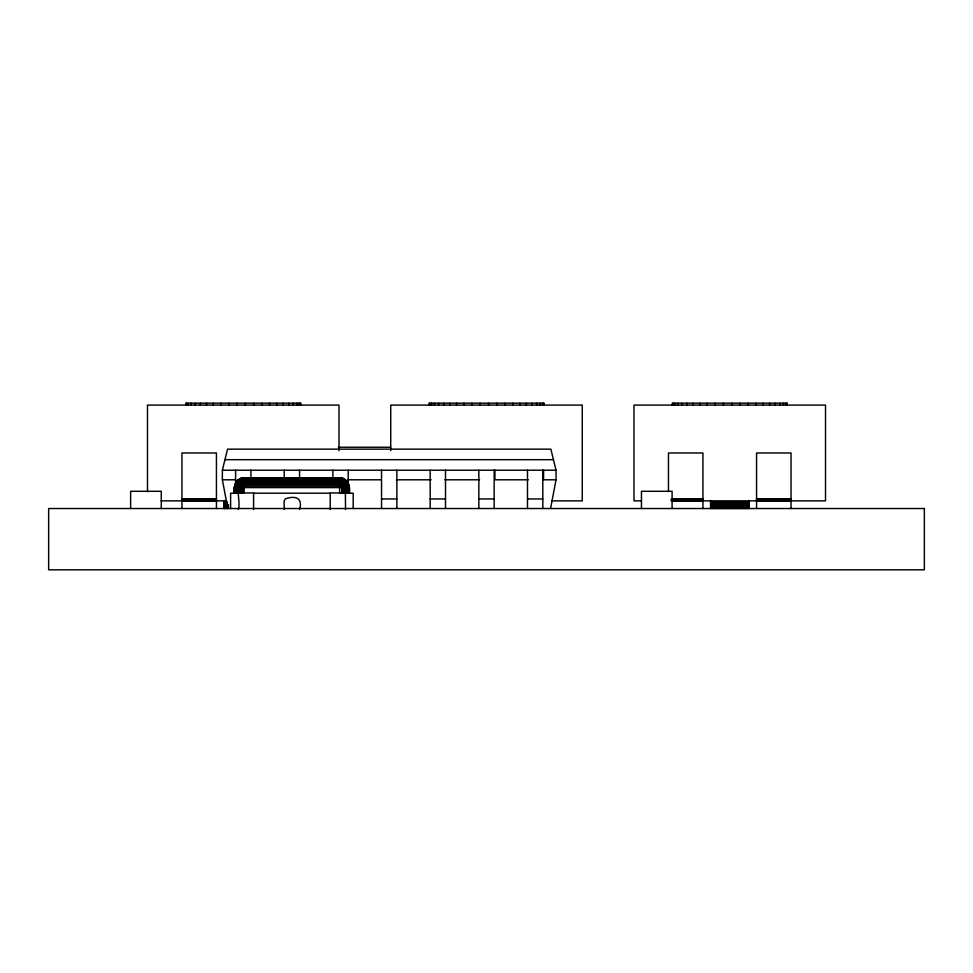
<?xml version="1.0" encoding="UTF-8"?>
<svg xmlns="http://www.w3.org/2000/svg" width="973" height="973" viewBox="0 0 973 973"><rect width="100%" height="100%" fill="white"/><g stroke="black" fill="none" stroke-linecap="round" stroke-linejoin="round"><path stroke-width="1.46" d="M244.174 492.958L244.174 477.877C232.766 482.353 241.499 501.654 238.276 509.499M237.29 493.202C236.743 487.85 237.12 478.655 244.174 477.877C241.669 482.219 243.165 488.142 242.642 492.958M234.444 493.202C232.839 486.549 236.366 477.707 244.174 477.877C239.784 481.063 241.754 488.349 241.158 492.958M550.572 508.526L556.033 479.798L556.033 470.214L550.864 449.149L227.536 449.149L222.367 470.214L222.367 479.798L227.828 508.526M345.354 492.958C347.787 487.826 346.4 478.619 339.626 477.877L339.626 492.958M239.747 492.958C240.063 488.3 238.543 480.017 244.174 477.877C236.39 477.731 232.997 486.609 234.554 493.202M234.919 493.202C233.471 486.792 236.451 477.816 244.174 477.877C236.792 478.242 235.369 487.437 236.293 493.202M244.174 477.877C236.585 477.986 234.274 487.072 235.502 493.202M338.336 447.239L390.659 447.239M224.958 459.682L553.442 459.682M222.367 470.214L556.033 470.214M242.666 477.998L341.134 477.998C348.237 478.923 350.608 487.072 349.356 493.202M241.158 478.351L342.642 478.351M239.747 478.947L344.053 478.947L348.188 483.192L349.246 487.607M222.367 479.798L235.588 479.798M238.446 479.738L345.354 479.738M347.981 479.798L381.258 479.798M396.388 479.798L431.185 479.798M444.807 479.798L479.604 479.798M528.254 479.798L494.929 479.798L494.929 470.214M556.033 479.798L543.579 479.798L543.579 470.214M237.29 480.735L346.51 480.735M236.293 481.89L347.507 481.89M235.502 483.192L348.298 483.192M234.919 484.603L348.881 484.603M234.554 486.086L349.246 486.086M234.444 487.607L349.356 487.607M238.276 493.202L230.613 493.202L230.613 508.526M253.588 493.202L330.212 493.202M345.524 493.202L353.187 493.202L353.187 508.526M181.963 498.954L216.432 498.954M381.538 498.954L396.862 498.954M430.188 498.954L445.512 498.954M478.838 498.954L494.162 498.954M527.488 498.954L542.812 498.954M671.455 498.954L702.932 498.954M756.568 498.954L791.037 498.954M181.963 499.246L216.432 499.246M671.455 499.246L702.932 499.246M756.568 499.246L791.037 499.246M181.963 499.538L216.432 499.538M671.455 499.538L702.932 499.538M756.568 499.538L791.037 499.538M181.963 499.818L216.432 499.818M671.455 499.818L702.932 499.818M756.568 499.818L791.037 499.818M181.963 500.073L216.432 500.073M671.455 500.073L702.932 500.073M756.568 500.073L791.037 500.073M181.963 500.304L216.432 500.304M671.455 500.304L702.932 500.304M756.568 500.304L791.037 500.304M181.963 500.499L216.432 500.499M671.455 500.499L702.932 500.499M756.568 500.499L791.037 500.499M181.963 500.657L216.432 500.657M671.455 500.657L702.932 500.657M756.568 500.657L791.037 500.657M161.165 500.864L226.527 500.864M551.861 500.864L582.268 500.864L582.268 405.096L390.732 405.096L390.732 450.706M641.584 500.864L633.982 500.864L633.982 405.096L825.518 405.096L825.518 500.864L671.455 500.864M224.094 501.91L227.037 501.91M710.594 501.91L748.906 501.91M224.094 503.296L227.037 503.296M710.594 503.296L748.906 503.296M224.094 504.573L228.521 504.573M710.594 504.573L748.906 504.573M224.094 505.717L228.521 505.717M710.594 505.717L748.906 505.717M224.094 506.702L228.521 506.702M710.594 506.702L748.906 506.702M224.094 507.48L228.521 507.48M710.594 507.48L748.906 507.48M224.094 508.052L228.521 508.052M710.594 508.052L748.906 508.052M224.094 508.405L228.521 508.405M710.594 508.405L748.906 508.405M341.158 492.958C344.442 489.407 335.332 473.547 343.992 478.947M342.642 492.958L342.058 481.89L341 478.947L339.626 477.877L341.134 477.998M344.053 492.958C343.737 488.3 345.257 480.017 339.626 477.877C347.349 477.816 350.329 486.792 348.881 493.202M345.524 509.499L345.354 487.607C345.293 483.873 344.041 478.461 339.626 477.877C347.215 477.986 349.526 487.072 348.298 493.202M339.626 477.877C347.008 478.242 348.431 487.437 347.507 493.202M237.29 487.607L238.276 492.958L253.588 492.958L253.588 509.499M791.037 508.526L791.037 452.98L756.568 452.98L756.568 508.526M787.06 403.187L787.06 405.096L787.206 403.187L672.294 403.187L672.294 405.096M785.831 403.187L785.831 405.096M783.423 403.187L783.423 405.096M779.86 403.187L779.86 405.096M775.226 403.187L775.226 405.096M769.631 403.187L769.631 405.096M763.185 403.187L763.185 405.096M756.021 403.187L756.021 405.096M748.906 500.45L748.906 508.526M748.298 403.187L748.298 405.096M740.185 403.187L740.185 405.096M731.854 403.187L731.854 405.096M723.462 403.187L723.462 405.096M715.216 403.187L715.216 405.096M710.594 500.45L710.594 508.526M707.274 403.187L707.274 405.096M702.932 508.526L702.932 452.98L668.463 452.98L668.463 491.535M699.818 403.187L699.818 405.096M692.995 403.187L692.995 405.096M686.95 403.187L686.95 405.096M681.83 403.187L681.83 405.096M677.719 403.187L677.719 405.096M674.727 403.187L674.727 405.096M672.902 403.187L672.902 405.096M672.1 508.526L672.1 491.292L641.45 491.292L641.45 508.526M543.81 403.187L543.81 405.096L543.956 403.187L429.044 403.187L429.044 405.096M542.812 470.214L542.812 508.526M542.581 403.187L542.581 405.096M540.173 403.187L540.173 405.096M536.61 403.187L536.61 405.096M531.976 403.187L531.976 405.096M527.488 470.214L527.488 508.526M526.381 403.187L526.381 405.096M519.935 403.187L519.935 405.096M512.771 403.187L512.771 405.096M505.048 403.187L505.048 405.096M496.935 403.187L496.935 405.096M494.162 470.214L494.162 508.526M488.604 403.187L488.604 405.096M480.212 403.187L480.212 405.096M478.838 470.214L478.838 508.526M471.966 403.187L471.966 405.096M464.024 403.187L464.024 405.096M456.568 403.187L456.568 405.096M449.745 403.187L449.745 405.096M445.512 470.214L445.512 508.526M443.7 403.187L443.7 405.096M438.58 403.187L438.58 405.096M434.469 403.187L434.469 405.096M431.477 403.187L431.477 405.096M430.188 470.214L430.188 508.526M429.652 403.187L429.652 405.096M396.862 470.214L396.862 508.526M381.538 470.214L381.538 508.526M348.212 470.214L348.212 485.466M346.51 493.202L346.51 487.607L345.524 492.958L330.212 492.958L330.212 509.499M339.018 450.706L339.018 405.096L147.482 405.096L147.482 491.742M332.888 470.214L332.888 478.643M300.56 403.187L300.56 405.096L300.706 403.187L185.794 403.187L185.794 405.096M299.562 470.214L299.562 478.643M299.562 509.499C302.737 499.064 296.899 495.585 287.157 498.237C281.951 498.857 284.98 506.483 284.238 509.499M299.331 403.187L299.331 405.096M296.923 403.187L296.923 405.096M293.36 403.187L293.36 405.096M288.726 403.187L288.726 405.096M284.238 470.214L284.238 478.643M283.131 403.187L283.131 405.096M276.685 403.187L276.685 405.096M269.521 403.187L269.521 405.096M261.798 403.187L261.798 405.096M253.685 403.187L253.685 405.096M250.912 470.214L250.912 478.643M245.354 403.187L245.354 405.096M238.446 487.607L238.446 492.958M236.962 403.187L236.962 405.096M235.588 470.214L235.588 485.466M228.716 403.187L228.716 405.096M224.094 500.45L224.094 508.526M220.774 403.187L220.774 405.096M216.432 508.526L216.432 452.98L181.963 452.98L181.963 508.526M213.318 403.187L213.318 405.096M206.495 403.187L206.495 405.096M200.45 403.187L200.45 405.096M195.33 403.187L195.33 405.096M191.219 403.187L191.219 405.096M188.227 403.187L188.227 405.096M186.402 403.187L186.402 405.096M161.275 508.526L161.275 491.292L130.625 491.292L130.625 508.526M924.35 508.526L48.65 508.526L48.65 569.813L924.35 569.813L924.35 508.526"/></g></svg>
